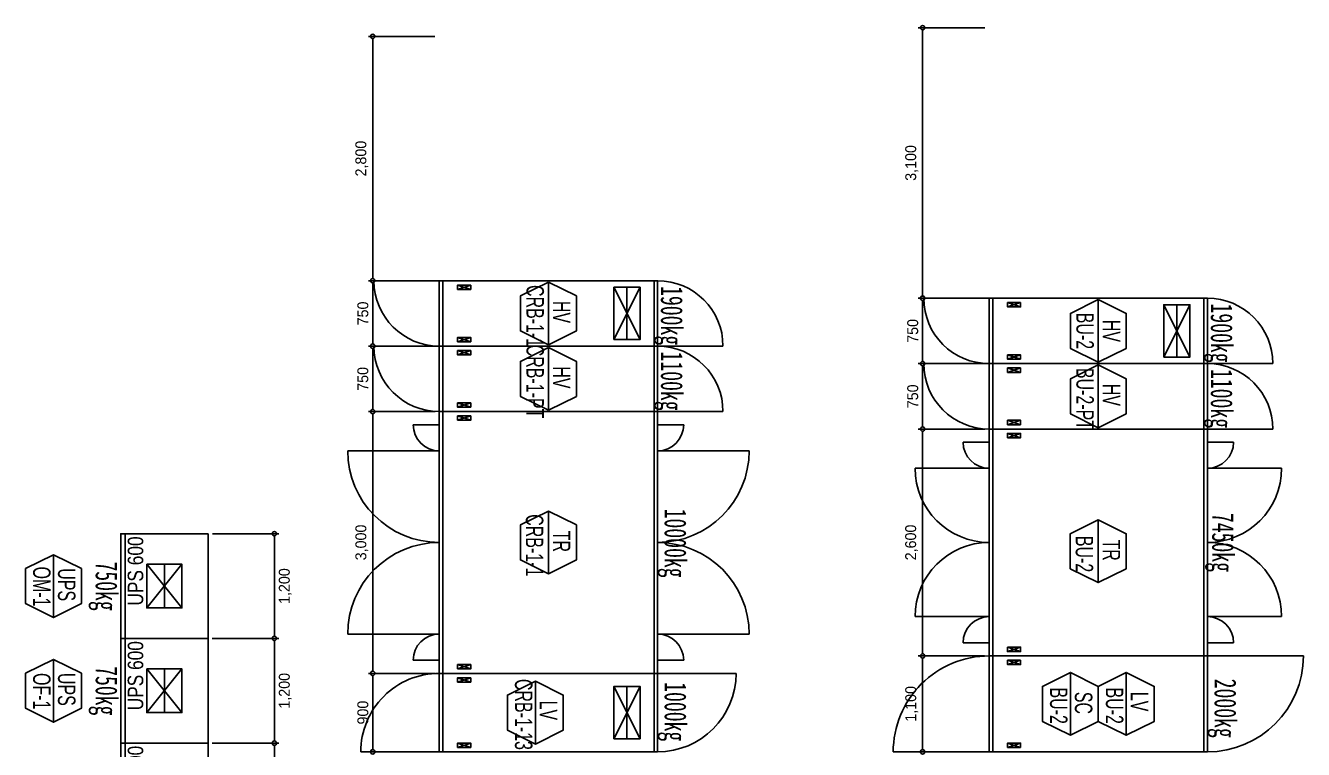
# Model space of a CAD drawing. Header units: millimetres. Extents: x 89978 to 501025, y -351975 to 837171.
# Drawn here: x 129613 to 144254, y -237167 to -228870 of the extents above; entities that cross this region are included whole.
import ezdxf
from ezdxf.enums import TextEntityAlignment as Align

# ---------------------------------------------------------------- set-up
doc = ezdxf.new("R2010")
doc.units = ezdxf.units.MM
doc.header["$LTSCALE"] = 150
doc.layers.get('Defpoints').update_dxf_attribs({"color": 150})
for name, color, linetype in [('------00 Switch Gear', 3, 'Continuous'), ('------00 Switch Gear_Number', 1, 'Continuous'), ('-----36 Dimension', 1, 'Continuous'), ('20251030_전기하중검토', 241, 'Continuous')]:
    doc.layers.add(name, color=color, linetype=linetype)
doc.layers.add('NOPLOT', color=191, linetype='Continuous', plot=False)
doc.styles.add('dd', font='')
doc.styles.add('ELEC', font='')
doc.styles.add('Gtx', font='')
doc.styles.get('dd').set_extended_font_data('DotumChe')
doc.styles.get('ELEC').set_extended_font_data('Dotum')
doc.styles.get('Gtx').set_extended_font_data('Dotum')
doc.dimstyles.new('ELEC', dxfattribs={"dimscale": 100, "dimtxt": 2, "dimasz": 1, "dimexe": 2, "dimexo": 1, "dimgap": 1, "dimtad": 1, "dimdec": 0, "dimrnd": 0.25, "dimzin": 9, "dimdsep": 32, "dimlunit": 6, "dimtxsty": 'ELEC', "dimblk": 'Z_DOT', "dimcen": 3, "dimclrd": 7, "dimclre": 7, "dimclrt": 3, "dimadec": 0, "dimazin": 0, "dimtfac": 1, "dimtdec": 0, "dimtix": 1, "dimtmove": 2, "dimatfit": 1, "dimfxl": 1, "dimarcsym": 0})

# ---------------------------------------------------------------- blocks, each defined once
blk = doc.blocks.new('750X2500')
at = {"layer": '------00 Switch Gear'}
for p, q in [((-3250, 750), (-2458, 750)), ((-2460, 750), (-2460, 0)), ((-40, 750), (-40, 0)), ((-210, 700), (-360, 650)), ((-360, 700), (-210, 650)), ((-210, 50), (-360, 100)), ((-360, 50), (-210, 100)), ((750, 0), (-42, 0))]:
    blk.add_line(p, q, dxfattribs=at)
for points in [[(-2500, 750), (-2500, 0), (0, 0), (0, 750)], [(-360, 700), (-210, 700), (-210, 650), (-360, 650)], [(-360, 50), (-210, 50), (-210, 100), (-360, 100)]]:
    blk.add_lwpolyline(points, close=True, dxfattribs=at)
for centre, start, end in [((-2500, 750), 180, 270), ((0, 0), 0, 90)]:
    blk.add_arc(centre, 750, start, end, dxfattribs=at)
blk = doc.blocks.new('_DOTBLANK')
at = {"color": 0, "linetype": 'ByBlock'}
blk.add_line((-0.5, 0), (-1, 0), dxfattribs=at)
blk.add_circle((0, 0), 0.5, dxfattribs=at)
blk = doc.blocks.new('*D816')
at = {"layer": '-----36 Dimension', "color": 0, "lineweight": -2, "transparency": 16777216}
for p, q in [((134304, -232545), (133541, -232545)), ((133591, -233245), (133591, -232595)), ((134305, -233295), (133541, -233295))]:
    blk.add_line(p, q, dxfattribs=at)
at = {"layer": 'Defpoints', "color": 0, "transparency": 16777216}
for p in [(133591, -232545), (134354, -232545), (134355, -233295)]:
    blk.add_point(p, dxfattribs=at)
at = {"layer": '-----36 Dimension', "color": 0, "lineweight": -2, "transparency": 16777216, "xscale": 50, "yscale": 50, "zscale": 50}
for p, rotation in [((133591, -232545), 90), ((133591, -233295), 270)]:
    blk.add_blockref('_DOTBLANK', p, dxfattribs=dict(at, rotation=rotation))
at = {"layer": '-----36 Dimension', "color": 0, "transparency": 16777216, "insert": (133478, -232920), "char_height": 125, "attachment_point": 5, "rotation": 90, "style": 'Gtx'}
blk.add_mtext('750', dxfattribs=at)
blk = doc.blocks.new('Z_DOT')
for p, q in [((-2, 0), (2, 0)), ((0, -2), (0, 2))]:
    blk.add_line(p, q)
for radius in [2.5, 1.25]:
    blk.add_circle((0, 0), radius)
blk = doc.blocks.new('*D817')
at = {"layer": '-----36 Dimension', "color": 0, "lineweight": -2, "transparency": 16777216}
for p, q in [((134304, -231795), (133541, -231795)), ((133591, -232495), (133591, -231845)), ((134304, -232545), (133541, -232545))]:
    blk.add_line(p, q, dxfattribs=at)
at = {"layer": 'Defpoints', "color": 0, "transparency": 16777216}
for p in [(133591, -231795), (134354, -231795), (134354, -232545)]:
    blk.add_point(p, dxfattribs=at)
at = {"layer": '-----36 Dimension', "color": 0, "lineweight": -2, "transparency": 16777216, "xscale": 50, "yscale": 50, "zscale": 50}
for p, rotation in [((133591, -231795), 90), ((133591, -232545), 270)]:
    blk.add_blockref('_DOTBLANK', p, dxfattribs=dict(at, rotation=rotation))
at = {"layer": '-----36 Dimension', "color": 0, "transparency": 16777216, "insert": (133478, -232170), "char_height": 125, "attachment_point": 5, "rotation": 90, "style": 'Gtx'}
blk.add_mtext('750', dxfattribs=at)
blk = doc.blocks.new('*D835')
at = {"layer": '-----36 Dimension', "color": 0, "lineweight": -2, "transparency": 16777216}
for p, q in [((140604, -232745), (139841, -232745)), ((139891, -233445), (139891, -232795)), ((140605, -233495), (139841, -233495))]:
    blk.add_line(p, q, dxfattribs=at)
at = {"layer": 'Defpoints', "color": 0, "transparency": 16777216}
for p in [(139891, -232745), (140654, -232745), (140655, -233495)]:
    blk.add_point(p, dxfattribs=at)
at = {"layer": '-----36 Dimension', "color": 0, "lineweight": -2, "transparency": 16777216, "xscale": 50, "yscale": 50, "zscale": 50}
for p, rotation in [((139891, -232745), 90), ((139891, -233495), 270)]:
    blk.add_blockref('_DOTBLANK', p, dxfattribs=dict(at, rotation=rotation))
at = {"layer": '-----36 Dimension', "color": 0, "transparency": 16777216, "insert": (139778, -233120), "char_height": 125, "attachment_point": 5, "rotation": 90, "style": 'Gtx'}
blk.add_mtext('750', dxfattribs=at)
blk = doc.blocks.new('*D836')
at = {"layer": '-----36 Dimension', "color": 0, "lineweight": -2, "transparency": 16777216}
for p, q in [((140604, -231995), (139841, -231995)), ((139891, -232695), (139891, -232045)), ((140604, -232745), (139841, -232745))]:
    blk.add_line(p, q, dxfattribs=at)
at = {"layer": 'Defpoints', "color": 0, "transparency": 16777216}
for p in [(139891, -231995), (140654, -231995), (140654, -232745)]:
    blk.add_point(p, dxfattribs=at)
at = {"layer": '-----36 Dimension', "color": 0, "lineweight": -2, "transparency": 16777216, "xscale": 50, "yscale": 50, "zscale": 50}
for p, rotation in [((139891, -231995), 90), ((139891, -232745), 270)]:
    blk.add_blockref('_DOTBLANK', p, dxfattribs=dict(at, rotation=rotation))
at = {"layer": '-----36 Dimension', "color": 0, "transparency": 16777216, "insert": (139778, -232370), "char_height": 125, "attachment_point": 5, "rotation": 90, "style": 'Gtx'}
blk.add_mtext('750', dxfattribs=at)
blk = doc.blocks.new('1100X2500')
at = {"layer": '------00 Switch Gear'}
for p, q in [((-2460, 1100), (-2460, 0)), ((-210, 1050), (-360, 1000)), ((-360, 1050), (-210, 1000)), ((1100, 1100), (-42, 1100)), ((-40, 1100), (-40, 0)), ((-3600, 0), (-2458, 0)), ((-210, 50), (-360, 100)), ((-360, 50), (-210, 100))]:
    blk.add_line(p, q, dxfattribs=at)
at = {"layer": '------00 Switch Gear', "elevation": 0}
for points in [[(-2500, 1100), (-2500, 0), (0, 0), (0, 1100)], [(-360, 1050), (-210, 1050), (-210, 1000), (-360, 1000)], [(-360, 50), (-210, 50), (-210, 100), (-360, 100)]]:
    blk.add_lwpolyline(points, close=True, dxfattribs=at)
at = {"layer": '------00 Switch Gear'}
for centre, start, end in [((-2500, 0), 90, 180), ((0, 1100), 270, 0)]:
    blk.add_arc(centre, 1100, start, end, dxfattribs=at)
blk = doc.blocks.new('UPS 600kV')
at = {"layer": '------00 Switch Gear'}
blk.add_line((800, 850), (-402, 850), dxfattribs=at)
blk.add_lwpolyline([(798, -100), (-402, -100), (-402, 900), (798, 900)], close=True, dxfattribs=at)
at = {"layer": 'NOPLOT'}
for p, q in [((-52, 199), (448, 601)), ((448, 199), (-52, 601)), ((-52, 400), (448, 400))]:
    blk.add_line(p, q, dxfattribs=at)
blk.add_lwpolyline([(448, 601), (448, 199), (-52, 199), (-52, 601)], close=True, dxfattribs=at)
at = {"layer": 'NOPLOT', "style": 'ELEC', "width": 0.85}
blk.add_text('UPS 600', height=178.2, dxfattribs=at).set_placement((-26, 731), align=Align.MIDDLE_LEFT)
blk = doc.blocks.new('900X2500')
at = {"layer": '------00 Switch Gear'}
for p, q in [((-2460, 900), (-2460, 0)), ((900, 900), (-42, 900)), ((-40, 900), (-40, 0)), ((-210, 850), (-360, 800)), ((-360, 850), (-210, 800)), ((-3400, 0), (-2458, 0)), ((-210, 50), (-360, 100)), ((-360, 50), (-210, 100))]:
    blk.add_line(p, q, dxfattribs=at)
at = {"layer": '------00 Switch Gear', "elevation": 0}
for points in [[(-2500, 900), (-2500, 0), (0, 0), (0, 900)], [(-360, 850), (-210, 850), (-210, 800), (-360, 800)], [(-360, 50), (-210, 50), (-210, 100), (-360, 100)]]:
    blk.add_lwpolyline(points, close=True, dxfattribs=at)
at = {"layer": '------00 Switch Gear'}
for centre, start, end in [((-2500, 0), 90, 180), ((0, 900), 270, 0)]:
    blk.add_arc(centre, 900, start, end, dxfattribs=at)
blk = doc.blocks.new('*D872')
at = {"layer": '-----36 Dimension', "color": 0, "lineweight": -2, "transparency": 16777216}
for p, q in [((134301, -236295), (133541, -236295)), ((133591, -236345), (133591, -237145)), ((134304, -237195), (133541, -237195))]:
    blk.add_line(p, q, dxfattribs=at)
at = {"layer": 'Defpoints', "color": 0, "transparency": 16777216}
for p in [(134351, -236295, 0), (133591, -237195), (134354, -237195)]:
    blk.add_point(p, dxfattribs=at)
at = {"layer": '-----36 Dimension', "color": 0, "lineweight": -2, "transparency": 16777216, "xscale": 50, "yscale": 50, "zscale": 50}
for p, rotation in [((133591, -236295), 90), ((133591, -237195), 270)]:
    blk.add_blockref('_DOTBLANK', p, dxfattribs=dict(at, rotation=rotation))
at = {"layer": '-----36 Dimension', "color": 0, "transparency": 16777216, "insert": (133478, -236745), "char_height": 125, "attachment_point": 5, "rotation": 90, "style": 'Gtx'}
blk.add_mtext('900', dxfattribs=at)
blk = doc.blocks.new('*D745')
at = {"layer": '-----36 Dimension', "color": 0, "lineweight": -2, "transparency": 16777216}
for p, q in [((131754, -237095), (132514, -237095)), ((132464, -237145), (132464, -238245)), ((131750, -238295), (132514, -238295))]:
    blk.add_line(p, q, dxfattribs=at)
at = {"layer": 'Defpoints', "color": 0, "transparency": 16777216}
for p in [(131704, -237095, 0), (131700, -238295, 0), (132464, -238295)]:
    blk.add_point(p, dxfattribs=at)
at = {"layer": '-----36 Dimension', "color": 0, "lineweight": -2, "transparency": 16777216, "xscale": 50, "yscale": 50, "zscale": 50}
for p, rotation in [((132464, -237095), 90), ((132464, -238295), 270)]:
    blk.add_blockref('_DOTBLANK', p, dxfattribs=dict(at, rotation=rotation))
at = {"layer": '-----36 Dimension', "color": 0, "transparency": 16777216, "insert": (132589, -237695), "char_height": 125, "attachment_point": 5, "rotation": 90, "style": 'Gtx'}
blk.add_mtext('1,200', dxfattribs=at)
blk = doc.blocks.new('*D746')
at = {"layer": '-----36 Dimension', "color": 0, "lineweight": -2, "transparency": 16777216}
for p, q in [((131754, -235895), (132514, -235895)), ((132464, -235945), (132464, -237045)), ((131750, -237095), (132514, -237095))]:
    blk.add_line(p, q, dxfattribs=at)
at = {"layer": 'Defpoints', "color": 0, "transparency": 16777216}
for p in [(131704, -235895, 0), (131700, -237095, 0), (132464, -237095)]:
    blk.add_point(p, dxfattribs=at)
at = {"layer": '-----36 Dimension', "color": 0, "lineweight": -2, "transparency": 16777216, "xscale": 50, "yscale": 50, "zscale": 50}
for p, rotation in [((132464, -235895), 90), ((132464, -237095), 270)]:
    blk.add_blockref('_DOTBLANK', p, dxfattribs=dict(at, rotation=rotation))
at = {"layer": '-----36 Dimension', "color": 0, "transparency": 16777216, "insert": (132589, -236495), "char_height": 125, "attachment_point": 5, "rotation": 90, "style": 'Gtx'}
blk.add_mtext('1,200', dxfattribs=at)
blk = doc.blocks.new('*D747')
at = {"layer": '-----36 Dimension', "color": 0, "lineweight": -2, "transparency": 16777216}
for p, q in [((131754, -234695), (132514, -234695)), ((132464, -234745), (132464, -235845)), ((131750, -235895), (132514, -235895))]:
    blk.add_line(p, q, dxfattribs=at)
at = {"layer": 'Defpoints', "color": 0, "transparency": 16777216}
for p in [(131704, -234695, 0), (131700, -235895, 0), (132464, -235895)]:
    blk.add_point(p, dxfattribs=at)
at = {"layer": '-----36 Dimension', "color": 0, "lineweight": -2, "transparency": 16777216, "xscale": 50, "yscale": 50, "zscale": 50}
for p, rotation in [((132464, -234695), 90), ((132464, -235895), 270)]:
    blk.add_blockref('_DOTBLANK', p, dxfattribs=dict(at, rotation=rotation))
at = {"layer": '-----36 Dimension', "color": 0, "transparency": 16777216, "insert": (132589, -235295), "char_height": 125, "attachment_point": 5, "rotation": 90, "style": 'Gtx'}
blk.add_mtext('1,200', dxfattribs=at)
blk = doc.blocks.new('*D879')
at = {"layer": '-----36 Dimension', "color": 0, "lineweight": -2, "transparency": 16777216}
for p, q in [((140601, -236095), (139841, -236095)), ((139891, -236145), (139891, -237145)), ((140604, -237195), (139841, -237195))]:
    blk.add_line(p, q, dxfattribs=at)
at = {"layer": 'Defpoints', "color": 0, "transparency": 16777216}
for p in [(140651, -236095, 0), (139891, -237195), (140654, -237195, 0)]:
    blk.add_point(p, dxfattribs=at)
at = {"layer": '-----36 Dimension', "color": 0, "lineweight": -2, "transparency": 16777216, "xscale": 50, "yscale": 50, "zscale": 50}
for p, rotation in [((139891, -236095), 90), ((139891, -237195), 270)]:
    blk.add_blockref('_DOTBLANK', p, dxfattribs=dict(at, rotation=rotation))
at = {"layer": '-----36 Dimension', "color": 0, "transparency": 16777216, "insert": (139766, -236645), "char_height": 125, "attachment_point": 5, "rotation": 90, "style": 'Gtx'}
blk.add_mtext('1,100', dxfattribs=at)
blk = doc.blocks.new('*D748')
at = {"layer": '-----36 Dimension', "color": 0, "lineweight": -2, "transparency": 16777216}
for p, q in [((134304, -228995), (133541, -228995)), ((133591, -231745), (133591, -229045)), ((134304, -231795), (133541, -231795))]:
    blk.add_line(p, q, dxfattribs=at)
at = {"layer": 'Defpoints', "color": 0, "transparency": 16777216}
for p in [(133591, -228995), (134354, -228995), (134354, -231795)]:
    blk.add_point(p, dxfattribs=at)
at = {"layer": '-----36 Dimension', "color": 0, "lineweight": -2, "transparency": 16777216, "xscale": 50, "yscale": 50, "zscale": 50}
for p, rotation in [((133591, -228995), 90), ((133591, -231795), 270)]:
    blk.add_blockref('_DOTBLANK', p, dxfattribs=dict(at, rotation=rotation))
at = {"layer": '-----36 Dimension', "color": 0, "transparency": 16777216, "insert": (133466, -230395), "char_height": 125, "attachment_point": 5, "rotation": 90, "style": 'Gtx'}
blk.add_mtext('2,800', dxfattribs=at)
blk = doc.blocks.new('*D749')
at = {"layer": '-----36 Dimension', "color": 0, "lineweight": -2, "transparency": 16777216}
for p, q in [((140604, -228895), (139841, -228895)), ((139891, -231945), (139891, -228945)), ((140604, -231995), (139841, -231995))]:
    blk.add_line(p, q, dxfattribs=at)
at = {"layer": 'Defpoints', "color": 0, "transparency": 16777216}
for p in [(139891, -228895), (140654, -228895), (140654, -231995, 0)]:
    blk.add_point(p, dxfattribs=at)
at = {"layer": '-----36 Dimension', "color": 0, "lineweight": -2, "transparency": 16777216, "xscale": 50, "yscale": 50, "zscale": 50}
for p, rotation in [((139891, -228895), 90), ((139891, -231995), 270)]:
    blk.add_blockref('_DOTBLANK', p, dxfattribs=dict(at, rotation=rotation))
at = {"layer": '-----36 Dimension', "color": 0, "transparency": 16777216, "insert": (139766, -230445), "char_height": 125, "attachment_point": 5, "rotation": 90, "style": 'Gtx'}
blk.add_mtext('3,100', dxfattribs=at)
blk = doc.blocks.new('*D3009')
at = {"layer": '-----36 Dimension', "color": 0, "lineweight": -2, "transparency": 16777216}
for p, q in [((140604, -233495), (139840, -233495)), ((139890, -236045), (139890, -233545)), ((140600, -236095), (139840, -236095))]:
    blk.add_line(p, q, dxfattribs=at)
at = {"layer": 'Defpoints', "color": 0, "transparency": 16777216}
for p in [(139890, -233495), (140654, -233495, 0), (140650, -236095, 0)]:
    blk.add_point(p, dxfattribs=at)
at = {"layer": '-----36 Dimension', "color": 0, "lineweight": -2, "transparency": 16777216, "xscale": 50, "yscale": 50, "zscale": 50}
for p, rotation in [((139890, -233495), 90), ((139890, -236095), 270)]:
    blk.add_blockref('_DOTBLANK', p, dxfattribs=dict(at, rotation=rotation))
at = {"layer": '-----36 Dimension', "color": 0, "transparency": 16777216, "insert": (139765, -234795), "char_height": 125, "attachment_point": 5, "rotation": 90, "style": 'Gtx'}
blk.add_mtext('2,600', dxfattribs=at)
blk = doc.blocks.new('*D3014')
at = {"layer": '-----36 Dimension', "color": 0, "lineweight": -2, "transparency": 16777216}
for p, q in [((134305, -233295), (133541, -233295)), ((133591, -236245), (133591, -233345)), ((134301, -236295), (133541, -236295))]:
    blk.add_line(p, q, dxfattribs=at)
at = {"layer": 'Defpoints', "color": 0, "transparency": 16777216}
for p in [(133591, -233295), (134355, -233295, 0), (134351, -236295, 0)]:
    blk.add_point(p, dxfattribs=at)
at = {"layer": '-----36 Dimension', "color": 0, "lineweight": -2, "transparency": 16777216, "xscale": 50, "yscale": 50, "zscale": 50}
for p, rotation in [((133591, -233295), 90), ((133591, -236295), 270)]:
    blk.add_blockref('_DOTBLANK', p, dxfattribs=dict(at, rotation=rotation))
at = {"layer": '-----36 Dimension', "color": 0, "transparency": 16777216, "insert": (133466, -234795), "char_height": 125, "attachment_point": 5, "rotation": 90, "style": 'Gtx'}
blk.add_mtext('3,000', dxfattribs=at)

msp = doc.modelspace()

# ---------------------------------------------------------------- linework, layer by layer
at = {"layer": '------00 Switch Gear'}
for p, q in [((134393.6, -236295), (134393.6, -233295)), ((134713.6, -233395), (134563.6, -233345)), ((134713.6, -233345), (134563.6, -233395)), ((136813.6, -236295), (136813.6, -233295)), ((134053.6, -233445), (134353.6, -233445)), ((137153.6, -233445), (136853.6, -233445)), ((140693.6, -233495, 0), (140693.6, -236095, 0)), ((143113.6, -233495, 0), (143113.6, -236095, 0)), ((140653.6, -233645, 0), (140353.6, -233645, 0)), ((141012.6, -233595, 0), (140862.6, -233545, 0)), ((141012.6, -233545, 0), (140862.6, -233595, 0)), ((143453.6, -233645, 0), (143153.6, -233645, 0)), ((134353.6, -233745), (133303.6, -233745)), ((136853.6, -233745), (137903.6, -233745)), ((140653.6, -233945, 0), (139803.6, -233945, 0)), ((143153.6, -233945, 0), (144003.6, -233945, 0)), ((140653.6, -235645, 0), (139803.6, -235645, 0)), ((143153.6, -235645, 0), (144003.6, -235645, 0)), ((134353.6, -235845), (133303.6, -235845)), ((136853.6, -235845), (137903.6, -235845)), ((140353.6, -235945, 0), (140653.6, -235945, 0)), ((141012.6, -235995, 0), (140862.6, -236045, 0)), ((141012.6, -236045, 0), (140862.6, -235995, 0)), ((143453.6, -235945, 0), (143153.6, -235945, 0)), ((134353.6, -236145), (134053.6, -236145)), ((136853.6, -236145), (137153.6, -236145)), ((134713.6, -236245), (134563.6, -236195)), ((134713.6, -236195), (134563.6, -236245))]:
    msp.add_line(p, q, dxfattribs=at)
for points in [[(134353.6, -236295), (134353.6, -233295), (136853.6, -233295), (136853.6, -236295)], [(134563.6, -233395), (134563.6, -233345), (134713.6, -233345), (134713.6, -233395)], [(134563.6, -236245), (134563.6, -236195), (134713.6, -236195), (134713.6, -236245)]]:
    msp.add_lwpolyline(points, close=True, dxfattribs=at)
at = {"layer": '------00 Switch Gear', "elevation": 0}
for points in [[(143153.6, -233495), (143153.6, -236095), (140653.6, -236095), (140653.6, -233495)], [(140862.6, -233595), (140862.6, -233545), (141012.6, -233545), (141012.6, -233595)], [(140862.6, -235995), (140862.6, -236045), (141012.6, -236045), (141012.6, -235995)]]:
    msp.add_lwpolyline(points, close=True, dxfattribs=at)
at = {"layer": '------00 Switch Gear'}
for centre, radius, start, end in [((134353.6, -233445), 300, 180, 270), ((136853.6, -233445), 300, 270, 0), ((140653.6, -233645, 0), 300, 180, 270), ((143153.6, -233645, 0), 300, 270, 0), ((134353.6, -233745), 1050, 180, 270), ((136853.6, -233745), 1050, 270, 0), ((140653.6, -233945, 0), 850, 180, 270), ((143153.6, -233945, 0), 850, 270, 0), ((134353.6, -235845), 1050, 90, 180), ((136853.6, -235845), 1050, 0, 90), ((140653.6, -235645, 0), 850, 90, 180), ((143153.6, -235645, 0), 850, 0, 90), ((140653.6, -235945, 0), 300, 90, 180), ((143153.6, -235945, 0), 300, 0, 90), ((134353.6, -236145), 300, 90, 180), ((136853.6, -236145), 300, 0, 90)]:
    msp.add_arc(centre, radius, start, end, dxfattribs=at)
at = {"layer": '------00 Switch Gear_Number', "color": 1}
for points in [[(135603.6, -231810), (135603.6, -232530), (135923.6, -232370.3), (135923.6, -231969.6), (135603.6, -231810), (135283.6, -231969.6), (135283.6, -232370.3), (135603.6, -232530)], [(135603.6, -232560), (135603.6, -233280), (135923.6, -233120.3), (135923.6, -232719.6), (135603.6, -232560), (135283.6, -232719.6), (135283.6, -233120.3), (135603.6, -233280)], [(135603.6, -234435), (135603.6, -235155), (135923.6, -234995.3), (135923.6, -234594.6), (135603.6, -234435), (135283.6, -234594.6), (135283.6, -234995.3), (135603.6, -235155)], [(129933.2, -234935), (129933.2, -235655), (129613.2, -235495.3), (129613.2, -235094.6), (129933.2, -234935), (130253.2, -235094.6), (130253.2, -235495.3), (129933.2, -235655)], [(129933.2, -236135), (129933.2, -236855), (129613.2, -236695.3), (129613.2, -236294.6), (129933.2, -236135), (130253.2, -236294.6), (130253.2, -236695.3), (129933.2, -236855)], [(135453.6, -236385), (135453.6, -237105), (135773.6, -236945.3), (135773.6, -236544.6), (135453.6, -236385), (135133.6, -236544.6), (135133.6, -236945.3), (135453.6, -237105)]]:
    msp.add_lwpolyline(points, dxfattribs=at)
at = {"layer": '------00 Switch Gear_Number', "color": 1, "elevation": 0}
for points in [[(141903.6, -232010), (141903.6, -232730), (142223.6, -232570.3), (142223.6, -232169.6), (141903.6, -232010), (141583.6, -232169.6), (141583.6, -232570.3), (141903.6, -232730)], [(141903.6, -232760), (141903.6, -233480), (142223.6, -233320.3), (142223.6, -232919.6), (141903.6, -232760), (141583.6, -232919.6), (141583.6, -233320.3), (141903.6, -233480)], [(141902.6, -234535), (141902.6, -235255), (142222.6, -235095.3), (142222.6, -234694.6), (141902.6, -234535), (141582.6, -234694.6), (141582.6, -235095.3), (141902.6, -235255)], [(141583.6, -236285), (141583.6, -237005), (141903.6, -236845.3), (141903.6, -236444.6), (141583.6, -236285), (141263.6, -236444.6), (141263.6, -236845.3), (141583.6, -237005)], [(142223.6, -236285), (142223.6, -237005), (142543.6, -236845.3), (142543.6, -236444.6), (142223.6, -236285), (141903.6, -236444.6), (141903.6, -236845.3), (142223.6, -237005)]]:
    msp.add_lwpolyline(points, dxfattribs=at)
at = {"layer": 'NOPLOT'}
for p, q in [((136353.6, -232470), (136653.6, -231870)), ((136653.6, -232470), (136353.6, -231870)), ((136503.6, -232470), (136503.6, -231870)), ((142653.6, -232670, 0), (142953.6, -232070, 0)), ((142953.6, -232670, 0), (142653.6, -232070, 0)), ((142803.6, -232670, 0), (142803.6, -232070, 0)), ((136353.6, -237045), (136653.6, -236445)), ((136653.6, -237045), (136353.6, -236445)), ((136503.6, -237045), (136503.6, -236445))]:
    msp.add_line(p, q, dxfattribs=at)
at = {"layer": 'NOPLOT', "elevation": 0}
for points in [[(136353.6, -232470), (136653.6, -232470), (136653.6, -231870), (136353.6, -231870)], [(142653.6, -232670), (142953.6, -232670), (142953.6, -232070), (142653.6, -232070)], [(136353.6, -237045), (136653.6, -237045), (136653.6, -236445), (136353.6, -236445)]]:
    msp.add_lwpolyline(points, close=True, dxfattribs=at)

# ---------------------------------------------------------------- block references
at = {"layer": '------00 Switch Gear'}
for name, p, rotation in [('750X2500', (134353.6, -231795), 180), ('750X2500', (140653.6, -231995, 0), 180), ('750X2500', (134353.6, -232545), 180), ('750X2500', (140653.6, -232745, 0), 180), ('UPS 600kV', (131603.6, -235492.6), 89.99999999999999), ('UPS 600kV', (131603.6, -236692.6), 89.99999999999999), ('1100X2500', (140653.6, -236095, 0), 180), ('900X2500', (134353.6, -236295), 180), ('UPS 600kV', (131603.6, -237892.6), 89.99999999999999)]:
    msp.add_blockref(name, p, dxfattribs=dict(at, rotation=rotation))

# ---------------------------------------------------------------- texts
at = {"layer": '------00 Switch Gear_Number', "color": 0, "style": 'ELEC', "width": 0.7}
for s, p in [('CRB-1-1', (135451.9, -232200)), ('HV', (135754.7, -232153.2)), ('BU-2', (141751.9, -232370, 0)), ('HV', (142054.7, -232370, 0)), ('CRB-1-PT', (135451.9, -232950)), ('HV', (135754.7, -232903.2)), ('BU-2-PT', (141751.9, -233150, 0)), ('HV', (142054.7, -233103.2, 0)), ('CRB-1-1', (135445.3, -234827.5)), ('TR', (135754.8, -234782.8)), ('BU-2', (141744.3, -234927.5, 0)), ('TR', (142053.8, -234882.8, 0)), ('OM-1', (129799.8, -235300)), ('UPS', (130084.5, -235278.6)), ('OF-1', (129799.8, -236500)), ('UPS', (130084.5, -236478.6)), ('CRB-1-13', (135320.1, -236765.8)), ('BU-2', (141450.1, -236665.8, 0)), ('SC', (141734.8, -236634, 0)), ('BU-2', (142090.1, -236665.8, 0)), ('LV', (142374.8, -236619, 0)), ('LV', (135604.8, -236719))]:
    msp.add_text(s, height=200, rotation=270, dxfattribs=at).set_placement(p, align=Align.MIDDLE_CENTER)
at = {"layer": '20251030_전기하중검토', "style": 'dd', "width": 0.7}
for s, p in [('1900kg', (136983, -232195)), ('1900kg', (143283, -232395, 0)), ('1100kg', (136983, -232945)), ('1100kg', (143283, -233145, 0)), ('10000kg', (137025, -234802.5)), ('7450kg', (143297.6, -234794.7, 0)), ('750kg', (130506.5, -235295)), ('750kg', (130506.5, -236495)), ('1000kg', (137025, -236735.2)), ('2000kg', (143325, -236695, 0))]:
    msp.add_text(s, height=250, rotation=270, dxfattribs=at).set_placement(p, align=Align.MIDDLE)

# ---------------------------------------------------------------- dimensions: what is measured, and where the dimension line sits
at = {"layer": '-----36 Dimension'}
for base, p1, p2, angle, picture, middle in [((133590.8, -228995), (134353.6, -231795), (134353.6, -228995), 270, '*D748', (133466.2, -230395)), ((139890.8, -228895), (140653.6, -231995, 0), (140653.6, -228895), 270, '*D749', (139766.2, -230445)), ((133590.8, -231795), (134353.6, -232545), (134353.6, -231795), 270, '*D817', (133478.2, -232170)), ((139890.8, -231995, 0), (140653.6, -232745, 0), (140653.6, -231995, 0), 270, '*D836', (139778.2, -232370, 0)), ((133590.8, -232545), (134354.6, -233295), (134353.6, -232545), 270, '*D816', (133478.2, -232920)), ((139890.8, -232745, 0), (140654.6, -233495, 0), (140653.6, -232745, 0), 270, '*D835', (139778.2, -233120, 0)), ((133590.8, -233295, 0), (134351.4, -236295, 0), (134354.6, -233295, 0), 270, '*D3014', (133466.2, -234795, 0)), ((139889.8, -233495, 0), (140650.4, -236095, 0), (140653.6, -233495, 0), 270, '*D3009', (139765.2, -234795, 0)), ((132464.1, -235895, 0), (131703.6, -234695), (131700.4, -235895), 90, '*D747', (132588.8, -235295, 0)), ((132464.1, -237095, 0), (131703.6, -235895), (131700.4, -237095), 90, '*D746', (132588.8, -236495, 0)), ((139890.8, -237195), (140651.4, -236095, 0), (140653.6, -237195, 0), 270, '*D879', (139766.2, -236645)), ((133590.8, -237195), (134351.4, -236295, 0), (134353.6, -237195), 270, '*D872', (133478.2, -236745)), ((132464.1, -238295, 0), (131703.6, -237095), (131700.4, -238295), 90, '*D745', (132588.8, -237695, 0))]:
    dim = msp.add_linear_dim(base=base, p1=p1, p2=p2, angle=angle, dimstyle='ELEC', override={"dimscale": 50, "dimtxt": 2.5, "dimexe": 1, "dimtad": 2, "dimtxsty": 'Gtx', "dimblk1": 'DOTBLANK', "dimblk2": 'DOTBLANK', "dimsah": 1, "dimclrd": 0, "dimclre": 0, "dimclrt": 0}, dxfattribs=at)
    dim.commit()
    dim.dimension.update_dxf_attribs({"geometry": picture, "text_midpoint": middle})

doc.saveas('drawing.dxf')
